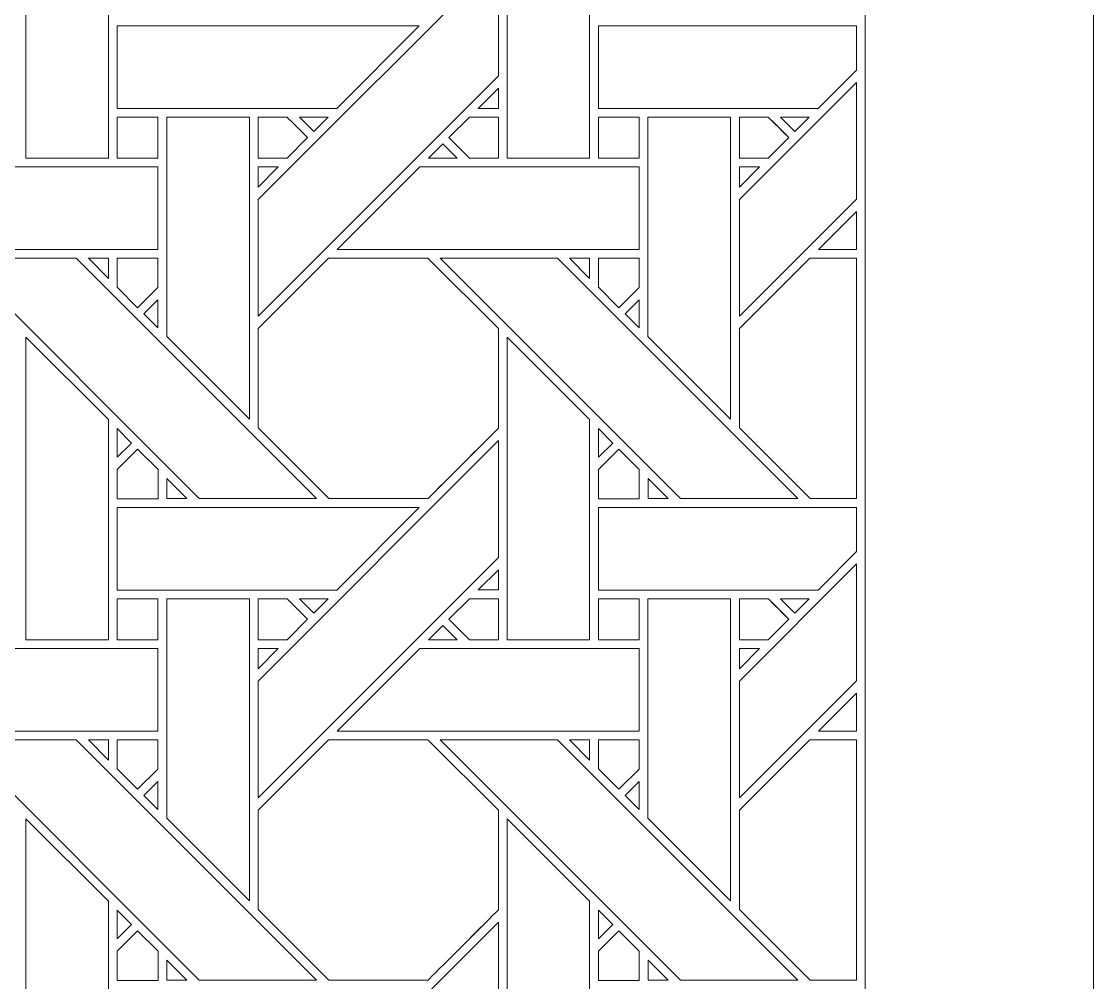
# Model space of a CAD drawing. Header units: inches. Extents: x 3.4 to 21.4, y 4.6 to 13.6.
# Drawn here: x 19.269 to 21.383, y 9.802 to 11.695 of the extents above; entities that cross this region are included whole.
import ezdxf

# ---------------------------------------------------------------- set-up
doc = ezdxf.new("R2010")
doc.units = ezdxf.units.IN
doc.header["$MEASUREMENT"] = 0
doc.layers.add('Design', color=7, linetype='Continuous', lineweight=0)

msp = doc.modelspace()

# ---------------------------------------------------------------- linework, layer by layer
at = {"layer": 'Design'}
for points, knots in [([(3.3829, 13.5948), (3.3829, 13.5948), (3.3829, 4.5948), (3.3829, 4.5948), (3.3829, 4.5948), (21.3829, 4.5948), (21.3829, 4.5948), (21.3829, 4.5948), (21.3829, 13.5948), (21.3829, 13.5948), (21.3829, 13.5948), (3.3829, 13.5948), (3.3829, 13.5948)], [0, 0, 0, 0, 1, 1, 1, 2, 2, 2, 3, 3, 3, 4, 4, 4, 4]), ([(3.8379, 13.1448), (3.8379, 13.1448), (3.8379, 5.0448), (3.8379, 5.0448), (3.8379, 5.0448), (20.9329, 5.0448), (20.9329, 5.0448), (20.9329, 5.0448), (20.9329, 13.1448), (20.9329, 13.1448), (20.9329, 13.1448), (3.8379, 13.1448), (3.8379, 13.1448)], [0, 0, 0, 0, 1, 1, 1, 2, 2, 2, 3, 3, 3, 4, 4, 4, 4]), ([(19.2779, 11.4256), (19.2779, 11.4256), (19.2779, 12.0215), (19.2779, 12.0215), (19.2779, 12.0215), (19.4407, 11.8593), (19.4407, 11.8593), (19.4407, 11.8593), (19.4407, 11.4256), (19.4407, 11.4256), (19.4407, 11.4256), (19.2779, 11.4256), (19.2779, 11.4256)], [0, 0, 0, 0, 1, 1, 1, 2, 2, 2, 3, 3, 3, 4, 4, 4, 4]), ([(20.2267, 11.4256), (20.2267, 11.4256), (20.2267, 12.0215), (20.2267, 12.0215), (20.2267, 12.0215), (20.3894, 11.8593), (20.3894, 11.8593), (20.3894, 11.8593), (20.3894, 11.4256), (20.3894, 11.4256), (20.3894, 11.4256), (20.2267, 11.4256), (20.2267, 11.4256)], [0, 0, 0, 0, 1, 1, 1, 2, 2, 2, 3, 3, 3, 4, 4, 4, 4]), ([(19.7359, 11.1142), (19.7359, 11.1142), (19.7359, 11.3443), (19.7359, 11.3443), (19.7359, 11.3443), (20.2095, 11.8179), (20.2095, 11.8179), (20.2095, 11.8179), (20.2095, 11.5878), (20.2095, 11.5878), (20.2095, 11.5878), (19.7359, 11.1142), (19.7359, 11.1142)], [0, 0, 0, 0, 1, 1, 1, 2, 2, 2, 3, 3, 3, 4, 4, 4, 4]), ([(19.891, 11.5237), (19.891, 11.5237), (19.458, 11.5237), (19.458, 11.5237), (19.458, 11.5237), (19.458, 11.6864), (19.458, 11.6864), (19.458, 11.6864), (20.0537, 11.6864), (20.0537, 11.6864), (20.0537, 11.6864), (19.891, 11.5237), (19.891, 11.5237)], [0, 0, 0, 0, 1, 1, 1, 2, 2, 2, 3, 3, 3, 4, 4, 4, 4]), ([(20.9153, 11.5992), (20.9153, 11.5992), (20.8397, 11.5237), (20.8397, 11.5237), (20.8397, 11.5237), (20.4067, 11.5237), (20.4067, 11.5237), (20.4067, 11.5237), (20.4067, 11.6864), (20.4067, 11.6864), (20.4067, 11.6864), (20.9153, 11.6864), (20.9153, 11.6864), (20.9153, 11.6864), (20.9153, 11.5992), (20.9153, 11.5992)], [0, 0, 0, 0, 1, 1, 1, 2, 2, 2, 3, 3, 3, 4, 4, 4, 5, 5, 5, 5]), ([(20.2095, 11.5635), (20.2095, 11.5635), (20.2095, 11.5237), (20.2095, 11.5237), (20.2095, 11.5237), (20.1698, 11.5237), (20.1698, 11.5237), (20.1698, 11.5237), (20.2095, 11.5635), (20.2095, 11.5635)], [0, 0, 0, 0, 1, 1, 1, 2, 2, 2, 3, 3, 3, 3]), ([(20.6846, 11.1142), (20.6846, 11.1142), (20.6846, 11.3443), (20.6846, 11.3443), (20.6846, 11.3443), (20.9153, 11.5749), (20.9153, 11.5749), (20.9153, 11.5749), (20.9153, 11.3449), (20.9153, 11.3449), (20.9153, 11.3449), (20.6846, 11.1142), (20.6846, 11.1142)], [0, 0, 0, 0, 1, 1, 1, 2, 2, 2, 3, 3, 3, 4, 4, 4, 4]), ([(19.5383, 11.4256), (19.5383, 11.4256), (19.458, 11.4256), (19.458, 11.4256), (19.458, 11.4256), (19.458, 11.5064), (19.458, 11.5064), (19.458, 11.5064), (19.5383, 11.5064), (19.5383, 11.5064), (19.5383, 11.5064), (19.5383, 11.4256), (19.5383, 11.4256)], [0, 0, 0, 0, 1, 1, 1, 2, 2, 2, 3, 3, 3, 4, 4, 4, 4]), ([(19.458, 11.4256), (19.458, 11.4256), (19.458, 11.5064), (19.458, 11.5064), (19.458, 11.5064), (19.5383, 11.5064), (19.5383, 11.5064), (19.5383, 11.5064), (19.5383, 11.4256), (19.5383, 11.4256), (19.5383, 11.4256), (19.458, 11.4256), (19.458, 11.4256)], [0, 0, 0, 0, 1, 1, 1, 2, 2, 2, 3, 3, 3, 4, 4, 4, 4]), ([(19.5558, 11.0742), (19.5558, 11.0742), (19.5558, 11.5064), (19.5558, 11.5064), (19.5558, 11.5064), (19.7187, 11.5064), (19.7187, 11.5064), (19.7187, 11.5064), (19.7187, 10.9113), (19.7187, 10.9113), (19.7187, 10.9113), (19.5558, 11.0742), (19.5558, 11.0742)], [0, 0, 0, 0, 1, 1, 1, 2, 2, 2, 3, 3, 3, 4, 4, 4, 4]), ([(19.793, 11.5064), (19.7981, 11.5013), (19.8289, 11.4705), (19.8333, 11.4661), (19.8333, 11.4661), (19.7929, 11.4257), (19.7929, 11.4257), (19.7929, 11.4257), (19.7359, 11.4257), (19.7359, 11.4257), (19.7359, 11.4257), (19.7359, 11.5064), (19.7359, 11.5064), (19.7359, 11.5064), (19.793, 11.5064), (19.793, 11.5064)], [0, 0, 0, 0, 1, 1, 1, 2, 2, 2, 3, 3, 3, 4, 4, 4, 5, 5, 5, 5]), ([(19.8333, 11.4661), (19.8333, 11.4661), (19.7929, 11.4257), (19.7929, 11.4257), (19.7929, 11.4257), (19.7359, 11.4257), (19.7359, 11.4257), (19.7359, 11.4257), (19.7359, 11.5064), (19.7359, 11.5064), (19.7359, 11.5064), (19.793, 11.5064), (19.793, 11.5064), (19.7982, 11.5012), (19.829, 11.4704), (19.8333, 11.4661)], [0, 0, 0, 0, 1, 1, 1, 2, 2, 2, 3, 3, 3, 4, 4, 4, 5, 5, 5, 5]), ([(19.8173, 11.5064), (19.8173, 11.5064), (19.8738, 11.5064), (19.8738, 11.5064), (19.8738, 11.5064), (19.8455, 11.4782), (19.8455, 11.4782), (19.8455, 11.4782), (19.8173, 11.5064), (19.8173, 11.5064)], [0, 0, 0, 0, 1, 1, 1, 2, 2, 2, 3, 3, 3, 3]), ([(20.2096, 11.5064), (20.2096, 11.5064), (20.2096, 11.4256), (20.2096, 11.4256), (20.2096, 11.4256), (20.1525, 11.4256), (20.1525, 11.4256), (20.1525, 11.4256), (20.1121, 11.466), (20.1121, 11.466), (20.1121, 11.466), (20.1525, 11.5064), (20.1525, 11.5064), (20.1525, 11.5064), (20.2096, 11.5064), (20.2096, 11.5064)], [0, 0, 0, 0, 1, 1, 1, 2, 2, 2, 3, 3, 3, 4, 4, 4, 5, 5, 5, 5]), ([(20.2096, 11.4256), (20.2096, 11.4256), (20.1525, 11.4256), (20.1525, 11.4256), (20.1525, 11.4256), (20.1121, 11.466), (20.1121, 11.466), (20.1121, 11.466), (20.1525, 11.5064), (20.1525, 11.5064), (20.1525, 11.5064), (20.2096, 11.5064), (20.2096, 11.5064), (20.2096, 11.5064), (20.2096, 11.4256), (20.2096, 11.4256)], [0, 0, 0, 0, 1, 1, 1, 2, 2, 2, 3, 3, 3, 4, 4, 4, 5, 5, 5, 5]), ([(20.487, 11.4256), (20.487, 11.4256), (20.4068, 11.4256), (20.4068, 11.4256), (20.4068, 11.4256), (20.4068, 11.5064), (20.4068, 11.5064), (20.4068, 11.5064), (20.487, 11.5064), (20.487, 11.5064), (20.487, 11.5064), (20.487, 11.4256), (20.487, 11.4256)], [0, 0, 0, 0, 1, 1, 1, 2, 2, 2, 3, 3, 3, 4, 4, 4, 4]), ([(20.4068, 11.4256), (20.4068, 11.4256), (20.4068, 11.5064), (20.4068, 11.5064), (20.4068, 11.5064), (20.487, 11.5064), (20.487, 11.5064), (20.487, 11.5064), (20.487, 11.4256), (20.487, 11.4256), (20.487, 11.4256), (20.4068, 11.4256), (20.4068, 11.4256)], [0, 0, 0, 0, 1, 1, 1, 2, 2, 2, 3, 3, 3, 4, 4, 4, 4]), ([(20.6674, 10.9113), (20.6674, 10.9113), (20.5045, 11.0742), (20.5045, 11.0742), (20.5045, 11.0742), (20.5045, 11.5064), (20.5045, 11.5064), (20.5045, 11.5064), (20.6674, 11.5064), (20.6674, 11.5064), (20.6674, 11.5064), (20.6674, 10.9113), (20.6674, 10.9113)], [0, 0, 0, 0, 1, 1, 1, 2, 2, 2, 3, 3, 3, 4, 4, 4, 4]), ([(20.7417, 11.5064), (20.7468, 11.5013), (20.7776, 11.4705), (20.782, 11.4661), (20.782, 11.4661), (20.7416, 11.4257), (20.7416, 11.4257), (20.7416, 11.4257), (20.6846, 11.4257), (20.6846, 11.4257), (20.6846, 11.4257), (20.6846, 11.5064), (20.6846, 11.5064), (20.6846, 11.5064), (20.7417, 11.5064), (20.7417, 11.5064)], [0, 0, 0, 0, 1, 1, 1, 2, 2, 2, 3, 3, 3, 4, 4, 4, 5, 5, 5, 5]), ([(20.6846, 11.4257), (20.6846, 11.4257), (20.6846, 11.5064), (20.6846, 11.5064), (20.6846, 11.5064), (20.7417, 11.5064), (20.7417, 11.5064), (20.747, 11.5011), (20.7778, 11.4703), (20.782, 11.4661), (20.782, 11.4661), (20.7416, 11.4257), (20.7416, 11.4257), (20.7416, 11.4257), (20.6846, 11.4257), (20.6846, 11.4257)], [0, 0, 0, 0, 1, 1, 1, 2, 2, 2, 3, 3, 3, 4, 4, 4, 5, 5, 5, 5]), ([(20.766, 11.5064), (20.766, 11.5064), (20.8225, 11.5064), (20.8225, 11.5064), (20.8225, 11.5064), (20.7942, 11.4782), (20.7942, 11.4782), (20.7942, 11.4782), (20.766, 11.5064), (20.766, 11.5064)], [0, 0, 0, 0, 1, 1, 1, 2, 2, 2, 3, 3, 3, 3]), ([(20.0999, 11.4539), (20.0999, 11.4539), (20.1282, 11.4256), (20.1282, 11.4256), (20.1282, 11.4256), (20.0717, 11.4256), (20.0717, 11.4256), (20.0717, 11.4256), (20.0999, 11.4539), (20.0999, 11.4539)], [0, 0, 0, 0, 1, 1, 1, 2, 2, 2, 3, 3, 3, 3]), ([(19.5383, 11.4085), (19.5383, 11.4085), (19.5383, 11.2457), (19.5383, 11.2457), (19.5383, 11.2457), (18.943, 11.2457), (18.943, 11.2457), (18.943, 11.2457), (19.1058, 11.4085), (19.1058, 11.4085), (19.1058, 11.4085), (19.5383, 11.4085), (19.5383, 11.4085)], [0, 0, 0, 0, 1, 1, 1, 2, 2, 2, 3, 3, 3, 4, 4, 4, 4]), ([(19.7757, 11.4085), (19.7757, 11.4085), (19.7359, 11.3687), (19.7359, 11.3687), (19.7359, 11.3687), (19.7359, 11.4085), (19.7359, 11.4085), (19.7359, 11.4085), (19.7757, 11.4085), (19.7757, 11.4085)], [0, 0, 0, 0, 1, 1, 1, 2, 2, 2, 3, 3, 3, 3]), ([(20.487, 11.4085), (20.487, 11.4085), (20.487, 11.2457), (20.487, 11.2457), (20.487, 11.2457), (19.8917, 11.2457), (19.8917, 11.2457), (19.8917, 11.2457), (20.0545, 11.4085), (20.0545, 11.4085), (20.0545, 11.4085), (20.487, 11.4085), (20.487, 11.4085)], [0, 0, 0, 0, 1, 1, 1, 2, 2, 2, 3, 3, 3, 4, 4, 4, 4]), ([(20.7244, 11.4085), (20.7244, 11.4085), (20.6846, 11.3687), (20.6846, 11.3687), (20.6846, 11.3687), (20.6846, 11.4085), (20.6846, 11.4085), (20.6846, 11.4085), (20.7244, 11.4085), (20.7244, 11.4085)], [0, 0, 0, 0, 1, 1, 1, 2, 2, 2, 3, 3, 3, 3]), ([(20.8404, 11.2457), (20.8404, 11.2457), (20.9153, 11.3205), (20.9153, 11.3205), (20.9153, 11.3205), (20.9153, 11.2457), (20.9153, 11.2457), (20.9153, 11.2457), (20.8404, 11.2457), (20.8404, 11.2457)], [0, 0, 0, 0, 1, 1, 1, 2, 2, 2, 3, 3, 3, 3]), ([(19.6198, 10.7549), (19.6198, 10.7549), (19.1463, 11.2285), (19.1463, 11.2285), (19.1463, 11.2285), (19.3772, 11.2285), (19.3772, 11.2285), (19.3772, 11.2285), (19.8509, 10.7549), (19.8509, 10.7549), (19.8509, 10.7549), (19.6198, 10.7549), (19.6198, 10.7549)], [0, 0, 0, 0, 1, 1, 1, 2, 2, 2, 3, 3, 3, 4, 4, 4, 4]), ([(19.4408, 11.2285), (19.4408, 11.2285), (19.4408, 11.1887), (19.4408, 11.1887), (19.4408, 11.1887), (19.4014, 11.2285), (19.4014, 11.2285), (19.4014, 11.2285), (19.4408, 11.2285), (19.4408, 11.2285)], [0, 0, 0, 0, 1, 1, 1, 2, 2, 2, 3, 3, 3, 3]), ([(19.5383, 11.2286), (19.5383, 11.2286), (19.5383, 11.171), (19.5383, 11.171), (19.5383, 11.171), (19.4984, 11.131), (19.4984, 11.131), (19.4984, 11.131), (19.458, 11.1714), (19.458, 11.1714), (19.458, 11.1714), (19.458, 11.2286), (19.458, 11.2286), (19.458, 11.2286), (19.5383, 11.2286), (19.5383, 11.2286)], [0, 0, 0, 0, 1, 1, 1, 2, 2, 2, 3, 3, 3, 4, 4, 4, 5, 5, 5, 5]), ([(19.4984, 11.131), (19.4984, 11.131), (19.458, 11.1714), (19.458, 11.1714), (19.458, 11.1714), (19.458, 11.2286), (19.458, 11.2286), (19.458, 11.2286), (19.5383, 11.2286), (19.5383, 11.2286), (19.5383, 11.2286), (19.5383, 11.171), (19.5383, 11.171), (19.5383, 11.171), (19.4984, 11.131), (19.4984, 11.131)], [0, 0, 0, 0, 1, 1, 1, 2, 2, 2, 3, 3, 3, 4, 4, 4, 5, 5, 5, 5]), ([(19.8746, 11.2285), (19.8746, 11.2285), (20.0708, 11.2285), (20.0708, 11.2285), (20.0708, 11.2285), (20.2096, 11.0898), (20.2096, 11.0898), (20.2096, 11.0898), (20.2096, 10.8936), (20.2096, 10.8936), (20.1918, 10.8757), (20.0798, 10.7639), (20.0709, 10.7549), (20.0709, 10.7549), (19.8752, 10.7549), (19.8752, 10.7549), (19.8752, 10.7549), (19.7359, 10.8942), (19.7359, 10.8942), (19.7359, 10.8942), (19.7359, 11.0898), (19.7359, 11.0898), (19.7359, 11.0898), (19.8746, 11.2285), (19.8746, 11.2285)], [0, 0, 0, 0, 1, 1, 1, 2, 2, 2, 3, 3, 3, 4, 4, 4, 5, 5, 5, 6, 6, 6, 7, 7, 7, 8, 8, 8, 8]), ([(20.2096, 10.8936), (20.1917, 10.8756), (20.0798, 10.7639), (20.0709, 10.7549), (20.0709, 10.7549), (19.8752, 10.7549), (19.8752, 10.7549), (19.8752, 10.7549), (19.7359, 10.8942), (19.7359, 10.8942), (19.7359, 10.8942), (19.7359, 11.0898), (19.7359, 11.0898), (19.7359, 11.0898), (19.8746, 11.2285), (19.8746, 11.2285), (19.8746, 11.2285), (20.0708, 11.2285), (20.0708, 11.2285), (20.0708, 11.2285), (20.2096, 11.0898), (20.2096, 11.0898), (20.2096, 11.0898), (20.2096, 10.8936), (20.2096, 10.8936)], [0, 0, 0, 0, 1, 1, 1, 2, 2, 2, 3, 3, 3, 4, 4, 4, 5, 5, 5, 6, 6, 6, 7, 7, 7, 8, 8, 8, 8]), ([(20.5686, 10.7549), (20.5686, 10.7549), (20.095, 11.2285), (20.095, 11.2285), (20.095, 11.2285), (20.326, 11.2285), (20.326, 11.2285), (20.326, 11.2285), (20.7996, 10.7549), (20.7996, 10.7549), (20.7996, 10.7549), (20.5686, 10.7549), (20.5686, 10.7549)], [0, 0, 0, 0, 1, 1, 1, 2, 2, 2, 3, 3, 3, 4, 4, 4, 4]), ([(20.3895, 11.2285), (20.3895, 11.2285), (20.3895, 11.1887), (20.3895, 11.1887), (20.3895, 11.1887), (20.3501, 11.2285), (20.3501, 11.2285), (20.3501, 11.2285), (20.3895, 11.2285), (20.3895, 11.2285)], [0, 0, 0, 0, 1, 1, 1, 2, 2, 2, 3, 3, 3, 3]), ([(20.487, 11.2286), (20.487, 11.2286), (20.487, 11.171), (20.487, 11.171), (20.487, 11.171), (20.4471, 11.131), (20.4471, 11.131), (20.4471, 11.131), (20.4068, 11.1714), (20.4068, 11.1714), (20.4068, 11.1714), (20.4068, 11.2286), (20.4068, 11.2286), (20.4068, 11.2286), (20.487, 11.2286), (20.487, 11.2286)], [0, 0, 0, 0, 1, 1, 1, 2, 2, 2, 3, 3, 3, 4, 4, 4, 5, 5, 5, 5]), ([(20.4471, 11.131), (20.4471, 11.131), (20.4068, 11.1714), (20.4068, 11.1714), (20.4068, 11.1714), (20.4068, 11.2286), (20.4068, 11.2286), (20.4068, 11.2286), (20.487, 11.2286), (20.487, 11.2286), (20.487, 11.2286), (20.487, 11.171), (20.487, 11.171), (20.487, 11.171), (20.4471, 11.131), (20.4471, 11.131)], [0, 0, 0, 0, 1, 1, 1, 2, 2, 2, 3, 3, 3, 4, 4, 4, 5, 5, 5, 5]), ([(20.8233, 11.2285), (20.8233, 11.2285), (20.9153, 11.2285), (20.9153, 11.2285), (20.9153, 11.2285), (20.9153, 10.7549), (20.9153, 10.7549), (20.9153, 10.7549), (20.8239, 10.7549), (20.8239, 10.7549), (20.8239, 10.7549), (20.6846, 10.8942), (20.6846, 10.8942), (20.6846, 10.8942), (20.6846, 11.0898), (20.6846, 11.0898), (20.6846, 11.0898), (20.8233, 11.2285), (20.8233, 11.2285)], [0, 0, 0, 0, 1, 1, 1, 2, 2, 2, 3, 3, 3, 4, 4, 4, 5, 5, 5, 6, 6, 6, 6]), ([(20.9153, 10.7549), (20.9153, 10.7549), (20.8239, 10.7549), (20.8239, 10.7549), (20.8239, 10.7549), (20.6846, 10.8942), (20.6846, 10.8942), (20.6846, 10.8942), (20.6846, 11.0898), (20.6846, 11.0898), (20.6846, 11.0898), (20.8233, 11.2285), (20.8233, 11.2285), (20.8233, 11.2285), (20.9153, 11.2285), (20.9153, 11.2285), (20.9153, 11.2285), (20.9153, 10.7549), (20.9153, 10.7549)], [0, 0, 0, 0, 1, 1, 1, 2, 2, 2, 3, 3, 3, 4, 4, 4, 5, 5, 5, 6, 6, 6, 6]), ([(19.5383, 11.1467), (19.5383, 11.1467), (19.5383, 11.0915), (19.5383, 11.0915), (19.5383, 11.0915), (19.5105, 11.1189), (19.5105, 11.1189), (19.5105, 11.1189), (19.5383, 11.1467), (19.5383, 11.1467)], [0, 0, 0, 0, 1, 1, 1, 2, 2, 2, 3, 3, 3, 3]), ([(20.487, 11.1467), (20.487, 11.1467), (20.487, 11.0915), (20.487, 11.0915), (20.487, 11.0915), (20.4592, 11.1189), (20.4592, 11.1189), (20.4592, 11.1189), (20.487, 11.1467), (20.487, 11.1467)], [0, 0, 0, 0, 1, 1, 1, 2, 2, 2, 3, 3, 3, 3]), ([(19.2779, 10.4769), (19.2779, 10.4769), (19.2779, 11.0727), (19.2779, 11.0727), (19.2779, 11.0727), (19.4407, 10.9106), (19.4407, 10.9106), (19.4407, 10.9106), (19.4407, 10.4769), (19.4407, 10.4769), (19.4407, 10.4769), (19.2779, 10.4769), (19.2779, 10.4769)], [0, 0, 0, 0, 1, 1, 1, 2, 2, 2, 3, 3, 3, 4, 4, 4, 4]), ([(20.2267, 10.4769), (20.2267, 10.4769), (20.2267, 11.0727), (20.2267, 11.0727), (20.2267, 11.0727), (20.3894, 10.9106), (20.3894, 10.9106), (20.3894, 10.9106), (20.3894, 10.4769), (20.3894, 10.4769), (20.3894, 10.4769), (20.2267, 10.4769), (20.2267, 10.4769)], [0, 0, 0, 0, 1, 1, 1, 2, 2, 2, 3, 3, 3, 4, 4, 4, 4]), ([(19.458, 10.8363), (19.458, 10.8363), (19.458, 10.8931), (19.458, 10.8931), (19.458, 10.8931), (19.4862, 10.8645), (19.4862, 10.8645), (19.4862, 10.8645), (19.458, 10.8363), (19.458, 10.8363)], [0, 0, 0, 0, 1, 1, 1, 2, 2, 2, 3, 3, 3, 3]), ([(20.4067, 10.8363), (20.4067, 10.8363), (20.4067, 10.8931), (20.4067, 10.8931), (20.4067, 10.8931), (20.4349, 10.8645), (20.4349, 10.8645), (20.4349, 10.8645), (20.4067, 10.8363), (20.4067, 10.8363)], [0, 0, 0, 0, 1, 1, 1, 2, 2, 2, 3, 3, 3, 3]), ([(19.7359, 10.1655), (19.7359, 10.1655), (19.7359, 10.3956), (19.7359, 10.3956), (19.7359, 10.3956), (20.2095, 10.8692), (20.2095, 10.8692), (20.2095, 10.8692), (20.2095, 10.6391), (20.2095, 10.6391), (20.2095, 10.6391), (19.7359, 10.1655), (19.7359, 10.1655)], [0, 0, 0, 0, 1, 1, 1, 2, 2, 2, 3, 3, 3, 4, 4, 4, 4]), ([(19.458, 10.7547), (19.458, 10.7547), (19.458, 10.812), (19.458, 10.812), (19.458, 10.812), (19.4984, 10.8523), (19.4984, 10.8523), (19.4984, 10.8523), (19.5387, 10.812), (19.5387, 10.812), (19.5387, 10.812), (19.5387, 10.7547), (19.5387, 10.7547), (19.5387, 10.7547), (19.458, 10.7547), (19.458, 10.7547)], [0, 0, 0, 0, 1, 1, 1, 2, 2, 2, 3, 3, 3, 4, 4, 4, 5, 5, 5, 5]), ([(19.4984, 10.8523), (19.4984, 10.8523), (19.5387, 10.812), (19.5387, 10.812), (19.5387, 10.812), (19.5387, 10.7547), (19.5387, 10.7547), (19.5387, 10.7547), (19.458, 10.7547), (19.458, 10.7547), (19.458, 10.7547), (19.458, 10.812), (19.458, 10.812), (19.458, 10.812), (19.4984, 10.8523), (19.4984, 10.8523)], [0, 0, 0, 0, 1, 1, 1, 2, 2, 2, 3, 3, 3, 4, 4, 4, 5, 5, 5, 5]), ([(20.4068, 10.7547), (20.4068, 10.7547), (20.4068, 10.812), (20.4068, 10.812), (20.4068, 10.812), (20.4471, 10.8523), (20.4471, 10.8523), (20.4471, 10.8523), (20.4874, 10.812), (20.4874, 10.812), (20.4874, 10.812), (20.4874, 10.7547), (20.4874, 10.7547), (20.4874, 10.7547), (20.4068, 10.7547), (20.4068, 10.7547)], [0, 0, 0, 0, 1, 1, 1, 2, 2, 2, 3, 3, 3, 4, 4, 4, 5, 5, 5, 5]), ([(20.4471, 10.8523), (20.4471, 10.8523), (20.4874, 10.812), (20.4874, 10.812), (20.4874, 10.812), (20.4874, 10.7547), (20.4874, 10.7547), (20.4874, 10.7547), (20.4068, 10.7547), (20.4068, 10.7547), (20.4068, 10.7547), (20.4068, 10.812), (20.4068, 10.812), (20.4068, 10.812), (20.4471, 10.8523), (20.4471, 10.8523)], [0, 0, 0, 0, 1, 1, 1, 2, 2, 2, 3, 3, 3, 4, 4, 4, 5, 5, 5, 5]), ([(19.5559, 10.7549), (19.5559, 10.7549), (19.5559, 10.7947), (19.5559, 10.7947), (19.5559, 10.7947), (19.5956, 10.7549), (19.5956, 10.7549), (19.5956, 10.7549), (19.5559, 10.7549), (19.5559, 10.7549)], [0, 0, 0, 0, 1, 1, 1, 2, 2, 2, 3, 3, 3, 3]), ([(20.5046, 10.7549), (20.5046, 10.7549), (20.5046, 10.7947), (20.5046, 10.7947), (20.5046, 10.7947), (20.5443, 10.7549), (20.5443, 10.7549), (20.5443, 10.7549), (20.5046, 10.7549), (20.5046, 10.7549)], [0, 0, 0, 0, 1, 1, 1, 2, 2, 2, 3, 3, 3, 3]), ([(19.891, 10.5749), (19.891, 10.5749), (19.458, 10.5749), (19.458, 10.5749), (19.458, 10.5749), (19.458, 10.7376), (19.458, 10.7376), (19.458, 10.7376), (20.0537, 10.7376), (20.0537, 10.7376), (20.0537, 10.7376), (19.891, 10.5749), (19.891, 10.5749)], [0, 0, 0, 0, 1, 1, 1, 2, 2, 2, 3, 3, 3, 4, 4, 4, 4]), ([(20.9153, 10.6505), (20.9153, 10.6505), (20.8397, 10.5749), (20.8397, 10.5749), (20.8397, 10.5749), (20.4067, 10.5749), (20.4067, 10.5749), (20.4067, 10.5749), (20.4067, 10.7376), (20.4067, 10.7376), (20.4067, 10.7376), (20.9153, 10.7376), (20.9153, 10.7376), (20.9153, 10.7376), (20.9153, 10.6505), (20.9153, 10.6505)], [0, 0, 0, 0, 1, 1, 1, 2, 2, 2, 3, 3, 3, 4, 4, 4, 5, 5, 5, 5]), ([(20.2095, 10.6147), (20.2095, 10.6147), (20.2095, 10.575), (20.2095, 10.575), (20.2095, 10.575), (20.1698, 10.575), (20.1698, 10.575), (20.1698, 10.575), (20.2095, 10.6147), (20.2095, 10.6147)], [0, 0, 0, 0, 1, 1, 1, 2, 2, 2, 3, 3, 3, 3]), ([(20.6846, 10.1655), (20.6846, 10.1655), (20.6846, 10.3956), (20.6846, 10.3956), (20.6846, 10.3956), (20.9153, 10.6262), (20.9153, 10.6262), (20.9153, 10.6262), (20.9153, 10.3961), (20.9153, 10.3961), (20.9153, 10.3961), (20.6846, 10.1655), (20.6846, 10.1655)], [0, 0, 0, 0, 1, 1, 1, 2, 2, 2, 3, 3, 3, 4, 4, 4, 4]), ([(19.5383, 10.4769), (19.5383, 10.4769), (19.458, 10.4769), (19.458, 10.4769), (19.458, 10.4769), (19.458, 10.5577), (19.458, 10.5577), (19.458, 10.5577), (19.5383, 10.5577), (19.5383, 10.5577), (19.5383, 10.5577), (19.5383, 10.4769), (19.5383, 10.4769)], [0, 0, 0, 0, 1, 1, 1, 2, 2, 2, 3, 3, 3, 4, 4, 4, 4]), ([(19.458, 10.4769), (19.458, 10.4769), (19.458, 10.5577), (19.458, 10.5577), (19.458, 10.5577), (19.5383, 10.5577), (19.5383, 10.5577), (19.5383, 10.5577), (19.5383, 10.4769), (19.5383, 10.4769), (19.5383, 10.4769), (19.458, 10.4769), (19.458, 10.4769)], [0, 0, 0, 0, 1, 1, 1, 2, 2, 2, 3, 3, 3, 4, 4, 4, 4]), ([(19.5558, 10.1255), (19.5558, 10.1255), (19.5558, 10.5577), (19.5558, 10.5577), (19.5558, 10.5577), (19.7187, 10.5577), (19.7187, 10.5577), (19.7187, 10.5577), (19.7187, 9.9626), (19.7187, 9.9626), (19.7187, 9.9626), (19.5558, 10.1255), (19.5558, 10.1255)], [0, 0, 0, 0, 1, 1, 1, 2, 2, 2, 3, 3, 3, 4, 4, 4, 4]), ([(19.793, 10.5577), (19.7981, 10.5526), (19.8289, 10.5218), (19.8333, 10.5173), (19.8333, 10.5173), (19.7929, 10.4769), (19.7929, 10.4769), (19.7929, 10.4769), (19.7359, 10.4769), (19.7359, 10.4769), (19.7359, 10.4769), (19.7359, 10.5577), (19.7359, 10.5577), (19.7359, 10.5577), (19.793, 10.5577), (19.793, 10.5577)], [0, 0, 0, 0, 1, 1, 1, 2, 2, 2, 3, 3, 3, 4, 4, 4, 5, 5, 5, 5]), ([(19.8333, 10.5173), (19.8333, 10.5173), (19.7929, 10.4769), (19.7929, 10.4769), (19.7929, 10.4769), (19.7359, 10.4769), (19.7359, 10.4769), (19.7359, 10.4769), (19.7359, 10.5577), (19.7359, 10.5577), (19.7359, 10.5577), (19.793, 10.5577), (19.793, 10.5577), (19.7982, 10.5525), (19.829, 10.5217), (19.8333, 10.5173)], [0, 0, 0, 0, 1, 1, 1, 2, 2, 2, 3, 3, 3, 4, 4, 4, 5, 5, 5, 5]), ([(19.8173, 10.5577), (19.8173, 10.5577), (19.8738, 10.5577), (19.8738, 10.5577), (19.8738, 10.5577), (19.8455, 10.5295), (19.8455, 10.5295), (19.8455, 10.5295), (19.8173, 10.5577), (19.8173, 10.5577)], [0, 0, 0, 0, 1, 1, 1, 2, 2, 2, 3, 3, 3, 3]), ([(20.2096, 10.5577), (20.2096, 10.5577), (20.2096, 10.4769), (20.2096, 10.4769), (20.2096, 10.4769), (20.1525, 10.4769), (20.1525, 10.4769), (20.1525, 10.4769), (20.1121, 10.5173), (20.1121, 10.5173), (20.1121, 10.5173), (20.1525, 10.5577), (20.1525, 10.5577), (20.1525, 10.5577), (20.2096, 10.5577), (20.2096, 10.5577)], [0, 0, 0, 0, 1, 1, 1, 2, 2, 2, 3, 3, 3, 4, 4, 4, 5, 5, 5, 5]), ([(20.2096, 10.4769), (20.2096, 10.4769), (20.1525, 10.4769), (20.1525, 10.4769), (20.1525, 10.4769), (20.1121, 10.5173), (20.1121, 10.5173), (20.1121, 10.5173), (20.1525, 10.5577), (20.1525, 10.5577), (20.1525, 10.5577), (20.2096, 10.5577), (20.2096, 10.5577), (20.2096, 10.5577), (20.2096, 10.4769), (20.2096, 10.4769)], [0, 0, 0, 0, 1, 1, 1, 2, 2, 2, 3, 3, 3, 4, 4, 4, 5, 5, 5, 5]), ([(20.487, 10.4769), (20.487, 10.4769), (20.4068, 10.4769), (20.4068, 10.4769), (20.4068, 10.4769), (20.4068, 10.5577), (20.4068, 10.5577), (20.4068, 10.5577), (20.487, 10.5577), (20.487, 10.5577), (20.487, 10.5577), (20.487, 10.4769), (20.487, 10.4769)], [0, 0, 0, 0, 1, 1, 1, 2, 2, 2, 3, 3, 3, 4, 4, 4, 4]), ([(20.4068, 10.4769), (20.4068, 10.4769), (20.4068, 10.5577), (20.4068, 10.5577), (20.4068, 10.5577), (20.487, 10.5577), (20.487, 10.5577), (20.487, 10.5577), (20.487, 10.4769), (20.487, 10.4769), (20.487, 10.4769), (20.4068, 10.4769), (20.4068, 10.4769)], [0, 0, 0, 0, 1, 1, 1, 2, 2, 2, 3, 3, 3, 4, 4, 4, 4]), ([(20.6674, 9.9626), (20.6674, 9.9626), (20.5045, 10.1255), (20.5045, 10.1255), (20.5045, 10.1255), (20.5045, 10.5577), (20.5045, 10.5577), (20.5045, 10.5577), (20.6674, 10.5577), (20.6674, 10.5577), (20.6674, 10.5577), (20.6674, 9.9626), (20.6674, 9.9626)], [0, 0, 0, 0, 1, 1, 1, 2, 2, 2, 3, 3, 3, 4, 4, 4, 4]), ([(20.7417, 10.5577), (20.7468, 10.5526), (20.7776, 10.5218), (20.782, 10.5173), (20.782, 10.5173), (20.7416, 10.4769), (20.7416, 10.4769), (20.7416, 10.4769), (20.6846, 10.4769), (20.6846, 10.4769), (20.6846, 10.4769), (20.6846, 10.5577), (20.6846, 10.5577), (20.6846, 10.5577), (20.7417, 10.5577), (20.7417, 10.5577)], [0, 0, 0, 0, 1, 1, 1, 2, 2, 2, 3, 3, 3, 4, 4, 4, 5, 5, 5, 5]), ([(20.6846, 10.4769), (20.6846, 10.4769), (20.6846, 10.5577), (20.6846, 10.5577), (20.6846, 10.5577), (20.7417, 10.5577), (20.7417, 10.5577), (20.747, 10.5524), (20.7778, 10.5215), (20.782, 10.5173), (20.782, 10.5173), (20.7416, 10.4769), (20.7416, 10.4769), (20.7416, 10.4769), (20.6846, 10.4769), (20.6846, 10.4769)], [0, 0, 0, 0, 1, 1, 1, 2, 2, 2, 3, 3, 3, 4, 4, 4, 5, 5, 5, 5]), ([(20.766, 10.5577), (20.766, 10.5577), (20.8225, 10.5577), (20.8225, 10.5577), (20.8225, 10.5577), (20.7942, 10.5295), (20.7942, 10.5295), (20.7942, 10.5295), (20.766, 10.5577), (20.766, 10.5577)], [0, 0, 0, 0, 1, 1, 1, 2, 2, 2, 3, 3, 3, 3]), ([(20.0999, 10.5052), (20.0999, 10.5052), (20.1282, 10.4769), (20.1282, 10.4769), (20.1282, 10.4769), (20.0717, 10.4769), (20.0717, 10.4769), (20.0717, 10.4769), (20.0999, 10.5052), (20.0999, 10.5052)], [0, 0, 0, 0, 1, 1, 1, 2, 2, 2, 3, 3, 3, 3]), ([(19.5383, 10.4598), (19.5383, 10.4598), (19.5383, 10.297), (19.5383, 10.297), (19.5383, 10.297), (18.943, 10.297), (18.943, 10.297), (18.943, 10.297), (19.1058, 10.4598), (19.1058, 10.4598), (19.1058, 10.4598), (19.5383, 10.4598), (19.5383, 10.4598)], [0, 0, 0, 0, 1, 1, 1, 2, 2, 2, 3, 3, 3, 4, 4, 4, 4]), ([(19.7757, 10.4598), (19.7757, 10.4598), (19.7359, 10.4199), (19.7359, 10.4199), (19.7359, 10.4199), (19.7359, 10.4598), (19.7359, 10.4598), (19.7359, 10.4598), (19.7757, 10.4598), (19.7757, 10.4598)], [0, 0, 0, 0, 1, 1, 1, 2, 2, 2, 3, 3, 3, 3]), ([(20.487, 10.4598), (20.487, 10.4598), (20.487, 10.297), (20.487, 10.297), (20.487, 10.297), (19.8917, 10.297), (19.8917, 10.297), (19.8917, 10.297), (20.0545, 10.4598), (20.0545, 10.4598), (20.0545, 10.4598), (20.487, 10.4598), (20.487, 10.4598)], [0, 0, 0, 0, 1, 1, 1, 2, 2, 2, 3, 3, 3, 4, 4, 4, 4]), ([(20.7244, 10.4598), (20.7244, 10.4598), (20.6846, 10.4199), (20.6846, 10.4199), (20.6846, 10.4199), (20.6846, 10.4598), (20.6846, 10.4598), (20.6846, 10.4598), (20.7244, 10.4598), (20.7244, 10.4598)], [0, 0, 0, 0, 1, 1, 1, 2, 2, 2, 3, 3, 3, 3]), ([(20.8404, 10.297), (20.8404, 10.297), (20.9153, 10.3718), (20.9153, 10.3718), (20.9153, 10.3718), (20.9153, 10.297), (20.9153, 10.297), (20.9153, 10.297), (20.8404, 10.297), (20.8404, 10.297)], [0, 0, 0, 0, 1, 1, 1, 2, 2, 2, 3, 3, 3, 3]), ([(19.6198, 9.8062), (19.6198, 9.8062), (19.1463, 10.2798), (19.1463, 10.2798), (19.1463, 10.2798), (19.3772, 10.2798), (19.3772, 10.2798), (19.3772, 10.2798), (19.8509, 9.8062), (19.8509, 9.8062), (19.8509, 9.8062), (19.6198, 9.8062), (19.6198, 9.8062)], [0, 0, 0, 0, 1, 1, 1, 2, 2, 2, 3, 3, 3, 4, 4, 4, 4]), ([(19.4408, 10.2798), (19.4408, 10.2798), (19.4408, 10.24), (19.4408, 10.24), (19.4408, 10.24), (19.4014, 10.2798), (19.4014, 10.2798), (19.4014, 10.2798), (19.4408, 10.2798), (19.4408, 10.2798)], [0, 0, 0, 0, 1, 1, 1, 2, 2, 2, 3, 3, 3, 3]), ([(19.5383, 10.2798), (19.5383, 10.2798), (19.5383, 10.2222), (19.5383, 10.2222), (19.5383, 10.2222), (19.4984, 10.1823), (19.4984, 10.1823), (19.4984, 10.1823), (19.458, 10.2226), (19.458, 10.2226), (19.458, 10.2226), (19.458, 10.2798), (19.458, 10.2798), (19.458, 10.2798), (19.5383, 10.2798), (19.5383, 10.2798)], [0, 0, 0, 0, 1, 1, 1, 2, 2, 2, 3, 3, 3, 4, 4, 4, 5, 5, 5, 5]), ([(19.4984, 10.1823), (19.4984, 10.1823), (19.458, 10.2226), (19.458, 10.2226), (19.458, 10.2226), (19.458, 10.2798), (19.458, 10.2798), (19.458, 10.2798), (19.5383, 10.2798), (19.5383, 10.2798), (19.5383, 10.2798), (19.5383, 10.2222), (19.5383, 10.2222), (19.5383, 10.2222), (19.4984, 10.1823), (19.4984, 10.1823)], [0, 0, 0, 0, 1, 1, 1, 2, 2, 2, 3, 3, 3, 4, 4, 4, 5, 5, 5, 5]), ([(19.8746, 10.2798), (19.8746, 10.2798), (20.0708, 10.2798), (20.0708, 10.2798), (20.0708, 10.2798), (20.2096, 10.1411), (20.2096, 10.1411), (20.2096, 10.1411), (20.2096, 9.9449), (20.2096, 9.9449), (20.1918, 9.9269), (20.0798, 9.8152), (20.0709, 9.8062), (20.0709, 9.8062), (19.8752, 9.8062), (19.8752, 9.8062), (19.8752, 9.8062), (19.7359, 9.9454), (19.7359, 9.9454), (19.7359, 9.9454), (19.7359, 10.1411), (19.7359, 10.1411), (19.7359, 10.1411), (19.8746, 10.2798), (19.8746, 10.2798)], [0, 0, 0, 0, 1, 1, 1, 2, 2, 2, 3, 3, 3, 4, 4, 4, 5, 5, 5, 6, 6, 6, 7, 7, 7, 8, 8, 8, 8]), ([(20.2096, 9.9449), (20.1916, 9.9268), (20.0797, 9.8151), (20.0709, 9.8062), (20.0709, 9.8062), (19.8752, 9.8062), (19.8752, 9.8062), (19.8752, 9.8062), (19.7359, 9.9454), (19.7359, 9.9454), (19.7359, 9.9454), (19.7359, 10.1411), (19.7359, 10.1411), (19.7359, 10.1411), (19.8746, 10.2798), (19.8746, 10.2798), (19.8746, 10.2798), (20.0708, 10.2798), (20.0708, 10.2798), (20.0708, 10.2798), (20.2096, 10.1411), (20.2096, 10.1411), (20.2096, 10.1411), (20.2096, 9.9449), (20.2096, 9.9449)], [0, 0, 0, 0, 1, 1, 1, 2, 2, 2, 3, 3, 3, 4, 4, 4, 5, 5, 5, 6, 6, 6, 7, 7, 7, 8, 8, 8, 8]), ([(20.5686, 9.8062), (20.5686, 9.8062), (20.095, 10.2798), (20.095, 10.2798), (20.095, 10.2798), (20.326, 10.2798), (20.326, 10.2798), (20.326, 10.2798), (20.7996, 9.8062), (20.7996, 9.8062), (20.7996, 9.8062), (20.5686, 9.8062), (20.5686, 9.8062)], [0, 0, 0, 0, 1, 1, 1, 2, 2, 2, 3, 3, 3, 4, 4, 4, 4]), ([(20.3895, 10.2798), (20.3895, 10.2798), (20.3895, 10.24), (20.3895, 10.24), (20.3895, 10.24), (20.3501, 10.2798), (20.3501, 10.2798), (20.3501, 10.2798), (20.3895, 10.2798), (20.3895, 10.2798)], [0, 0, 0, 0, 1, 1, 1, 2, 2, 2, 3, 3, 3, 3]), ([(20.487, 10.2798), (20.487, 10.2798), (20.487, 10.2222), (20.487, 10.2222), (20.487, 10.2222), (20.4471, 10.1823), (20.4471, 10.1823), (20.4471, 10.1823), (20.4068, 10.2226), (20.4068, 10.2226), (20.4068, 10.2226), (20.4068, 10.2798), (20.4068, 10.2798), (20.4068, 10.2798), (20.487, 10.2798), (20.487, 10.2798)], [0, 0, 0, 0, 1, 1, 1, 2, 2, 2, 3, 3, 3, 4, 4, 4, 5, 5, 5, 5]), ([(20.4471, 10.1823), (20.4471, 10.1823), (20.4068, 10.2226), (20.4068, 10.2226), (20.4068, 10.2226), (20.4068, 10.2798), (20.4068, 10.2798), (20.4068, 10.2798), (20.487, 10.2798), (20.487, 10.2798), (20.487, 10.2798), (20.487, 10.2222), (20.487, 10.2222), (20.487, 10.2222), (20.4471, 10.1823), (20.4471, 10.1823)], [0, 0, 0, 0, 1, 1, 1, 2, 2, 2, 3, 3, 3, 4, 4, 4, 5, 5, 5, 5]), ([(20.8233, 10.2798), (20.8233, 10.2798), (20.9153, 10.2798), (20.9153, 10.2798), (20.9153, 10.2798), (20.9153, 9.8062), (20.9153, 9.8062), (20.9153, 9.8062), (20.8239, 9.8062), (20.8239, 9.8062), (20.8239, 9.8062), (20.6846, 9.9454), (20.6846, 9.9454), (20.6846, 9.9454), (20.6846, 10.1411), (20.6846, 10.1411), (20.6846, 10.1411), (20.8233, 10.2798), (20.8233, 10.2798)], [0, 0, 0, 0, 1, 1, 1, 2, 2, 2, 3, 3, 3, 4, 4, 4, 5, 5, 5, 6, 6, 6, 6]), ([(20.9153, 9.8062), (20.9153, 9.8062), (20.8239, 9.8062), (20.8239, 9.8062), (20.8239, 9.8062), (20.6846, 9.9454), (20.6846, 9.9454), (20.6846, 9.9454), (20.6846, 10.1411), (20.6846, 10.1411), (20.6846, 10.1411), (20.8233, 10.2798), (20.8233, 10.2798), (20.8233, 10.2798), (20.9153, 10.2798), (20.9153, 10.2798), (20.9153, 10.2798), (20.9153, 9.8062), (20.9153, 9.8062)], [0, 0, 0, 0, 1, 1, 1, 2, 2, 2, 3, 3, 3, 4, 4, 4, 5, 5, 5, 6, 6, 6, 6]), ([(19.5383, 10.198), (19.5383, 10.198), (19.5383, 10.1428), (19.5383, 10.1428), (19.5383, 10.1428), (19.5105, 10.1702), (19.5105, 10.1702), (19.5105, 10.1702), (19.5383, 10.198), (19.5383, 10.198)], [0, 0, 0, 0, 1, 1, 1, 2, 2, 2, 3, 3, 3, 3]), ([(20.487, 10.198), (20.487, 10.198), (20.487, 10.1428), (20.487, 10.1428), (20.487, 10.1428), (20.4592, 10.1702), (20.4592, 10.1702), (20.4592, 10.1702), (20.487, 10.198), (20.487, 10.198)], [0, 0, 0, 0, 1, 1, 1, 2, 2, 2, 3, 3, 3, 3]), ([(19.2779, 9.5282), (19.2779, 9.5282), (19.2779, 10.124), (19.2779, 10.124), (19.2779, 10.124), (19.4407, 9.9619), (19.4407, 9.9619), (19.4407, 9.9619), (19.4407, 9.5282), (19.4407, 9.5282), (19.4407, 9.5282), (19.2779, 9.5282), (19.2779, 9.5282)], [0, 0, 0, 0, 1, 1, 1, 2, 2, 2, 3, 3, 3, 4, 4, 4, 4]), ([(20.2267, 9.5282), (20.2267, 9.5282), (20.2267, 10.124), (20.2267, 10.124), (20.2267, 10.124), (20.3894, 9.9619), (20.3894, 9.9619), (20.3894, 9.9619), (20.3894, 9.5282), (20.3894, 9.5282), (20.3894, 9.5282), (20.2267, 9.5282), (20.2267, 9.5282)], [0, 0, 0, 0, 1, 1, 1, 2, 2, 2, 3, 3, 3, 4, 4, 4, 4]), ([(19.458, 9.8876), (19.458, 9.8876), (19.458, 9.9444), (19.458, 9.9444), (19.458, 9.9444), (19.4862, 9.9158), (19.4862, 9.9158), (19.4862, 9.9158), (19.458, 9.8876), (19.458, 9.8876)], [0, 0, 0, 0, 1, 1, 1, 2, 2, 2, 3, 3, 3, 3]), ([(20.4067, 9.8876), (20.4067, 9.8876), (20.4067, 9.9444), (20.4067, 9.9444), (20.4067, 9.9444), (20.4349, 9.9158), (20.4349, 9.9158), (20.4349, 9.9158), (20.4067, 9.8876), (20.4067, 9.8876)], [0, 0, 0, 0, 1, 1, 1, 2, 2, 2, 3, 3, 3, 3]), ([(19.7359, 9.2167), (19.7359, 9.2167), (19.7359, 9.4468), (19.7359, 9.4468), (19.7359, 9.4468), (20.2095, 9.9204), (20.2095, 9.9204), (20.2095, 9.9204), (20.2095, 9.6904), (20.2095, 9.6904), (20.2095, 9.6904), (19.7359, 9.2167), (19.7359, 9.2167)], [0, 0, 0, 0, 1, 1, 1, 2, 2, 2, 3, 3, 3, 4, 4, 4, 4]), ([(19.458, 9.8059), (19.458, 9.8059), (19.458, 9.8632), (19.458, 9.8632), (19.458, 9.8632), (19.4984, 9.9036), (19.4984, 9.9036), (19.4984, 9.9036), (19.5387, 9.8632), (19.5387, 9.8632), (19.5387, 9.8632), (19.5387, 9.8059), (19.5387, 9.8059), (19.5387, 9.8059), (19.458, 9.8059), (19.458, 9.8059)], [0, 0, 0, 0, 1, 1, 1, 2, 2, 2, 3, 3, 3, 4, 4, 4, 5, 5, 5, 5]), ([(19.4984, 9.9036), (19.4984, 9.9036), (19.5387, 9.8632), (19.5387, 9.8632), (19.5387, 9.8632), (19.5387, 9.8059), (19.5387, 9.8059), (19.5387, 9.8059), (19.458, 9.8059), (19.458, 9.8059), (19.458, 9.8059), (19.458, 9.8632), (19.458, 9.8632), (19.458, 9.8632), (19.4984, 9.9036), (19.4984, 9.9036)], [0, 0, 0, 0, 1, 1, 1, 2, 2, 2, 3, 3, 3, 4, 4, 4, 5, 5, 5, 5]), ([(20.4068, 9.8059), (20.4068, 9.8059), (20.4068, 9.8632), (20.4068, 9.8632), (20.4068, 9.8632), (20.4471, 9.9036), (20.4471, 9.9036), (20.4471, 9.9036), (20.4874, 9.8632), (20.4874, 9.8632), (20.4874, 9.8632), (20.4874, 9.8059), (20.4874, 9.8059), (20.4874, 9.8059), (20.4068, 9.8059), (20.4068, 9.8059)], [0, 0, 0, 0, 1, 1, 1, 2, 2, 2, 3, 3, 3, 4, 4, 4, 5, 5, 5, 5]), ([(20.4471, 9.9036), (20.4471, 9.9036), (20.4874, 9.8632), (20.4874, 9.8632), (20.4874, 9.8632), (20.4874, 9.8059), (20.4874, 9.8059), (20.4874, 9.8059), (20.4068, 9.8059), (20.4068, 9.8059), (20.4068, 9.8059), (20.4068, 9.8632), (20.4068, 9.8632), (20.4068, 9.8632), (20.4471, 9.9036), (20.4471, 9.9036)], [0, 0, 0, 0, 1, 1, 1, 2, 2, 2, 3, 3, 3, 4, 4, 4, 5, 5, 5, 5]), ([(19.5559, 9.8062), (19.5559, 9.8062), (19.5559, 9.846), (19.5559, 9.846), (19.5559, 9.846), (19.5956, 9.8062), (19.5956, 9.8062), (19.5956, 9.8062), (19.5559, 9.8062), (19.5559, 9.8062)], [0, 0, 0, 0, 1, 1, 1, 2, 2, 2, 3, 3, 3, 3]), ([(20.5046, 9.8062), (20.5046, 9.8062), (20.5046, 9.846), (20.5046, 9.846), (20.5046, 9.846), (20.5444, 9.8062), (20.5444, 9.8062), (20.5444, 9.8062), (20.5046, 9.8062), (20.5046, 9.8062)], [0, 0, 0, 0, 1, 1, 1, 2, 2, 2, 3, 3, 3, 3])]:
    msp.add_open_spline(points, degree=3, knots=knots, dxfattribs=at)

doc.saveas('drawing.dxf')
